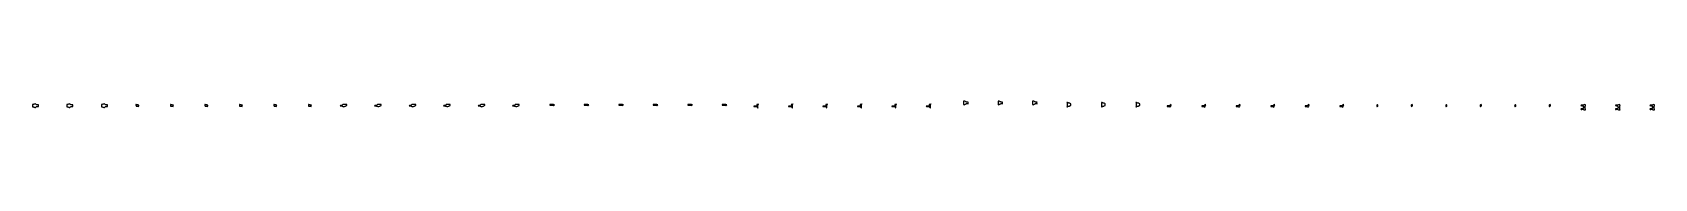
# Model space of a CAD drawing. Extents: x 1000 to 48032, y 843 to 1104.
import ezdxf

# ---------------------------------------------------------------- set-up
doc = ezdxf.new("R2010")
doc.units = 0

msp = doc.modelspace()

# ---------------------------------------------------------------- linework, layer by layer
for points in [[(1000, 1000, 0), (999.5, 967.9, 0), (1000.1, 935.8, 0), (1015.1, 934, 0), (1025.9, 930.9, 0), (1042.3, 926.2, 0), (1054.7, 923, 0), (1068, 919.9, 0), (1085.8, 916.3, 0), (1098.8, 931.8, 0), (1107.5, 938, 0), (1121.1, 944.7, 0), (1131.9, 947.3, 0), (1148.1, 947.4, 0), (1159.7, 946, 0), (1173.7, 943.6, 0), (1171.9, 956, 0), (1170.8, 968.3, 0), (1171.8, 980.6, 0), (1173.6, 993, 0), (1159.6, 990.5, 0), (1148, 989.1, 0), (1131.8, 989.1, 0), (1121, 991.7, 0), (1107.4, 998.3, 0), (1098.6, 1004.5, 0), (1085.6, 1019.9, 0), (1067.8, 1016.2, 0), (1054.5, 1013.1, 0), (1042.1, 1009.8, 0), (1025.7, 1005, 0), (1014.9, 1001.9, 0), (1000, 1000, 0)], [(2000, 1000, 0), (1999.5, 967.9, 0), (2000.1, 935.8, 0), (2015.1, 934, 0), (2025.9, 930.9, 0), (2042.3, 926.2, 0), (2054.7, 923, 0), (2068, 919.9, 0), (2085.8, 916.3, 0), (2098.8, 931.8, 0), (2107.5, 938, 0), (2121.1, 944.7, 0), (2131.9, 947.3, 0), (2148.1, 947.4, 0), (2159.7, 946, 0), (2173.7, 943.6, 0), (2171.9, 956, 0), (2170.8, 968.3, 0), (2171.8, 980.6, 0), (2173.6, 993, 0), (2159.6, 990.5, 0), (2148, 989.1, 0), (2131.8, 989.1, 0), (2121, 991.7, 0), (2107.4, 998.3, 0), (2098.6, 1004.5, 0), (2085.6, 1019.9, 0), (2067.8, 1016.2, 0), (2054.5, 1013.1, 0), (2042.1, 1009.8, 0), (2025.7, 1005, 0), (2014.9, 1001.9, 0), (2000, 1000, 0)], [(3000, 1000, 0), (2999.5, 967.9, 0), (3000.1, 935.8, 0), (3015.1, 934, 0), (3025.9, 930.9, 0), (3042.3, 926.2, 0), (3054.7, 923, 0), (3068, 919.9, 0), (3085.8, 916.3, 0), (3098.8, 931.8, 0), (3107.5, 938, 0), (3121.1, 944.7, 0), (3131.9, 947.3, 0), (3148.1, 947.4, 0), (3159.7, 946, 0), (3173.7, 943.6, 0), (3171.9, 956, 0), (3170.8, 968.3, 0), (3171.8, 980.6, 0), (3173.6, 993, 0), (3159.6, 990.5, 0), (3148, 989.1, 0), (3131.8, 989.1, 0), (3121, 991.7, 0), (3107.4, 998.3, 0), (3098.6, 1004.5, 0), (3085.6, 1019.9, 0), (3067.8, 1016.2, 0), (3054.5, 1013.1, 0), (3042.1, 1009.8, 0), (3025.7, 1005, 0), (3014.9, 1001.9, 0), (3000, 1000, 0)], [(4000, 1000, 0), (4000.8, 985.2, 0), (4002.69623, 970.03019, 0), (4006.84435, 953.75679, 0), (4017.9, 955.1, 0), (4028.8, 955.4, 0), (4040.1, 953.7, 0), (4054.8, 950.3, 0), (4076.40157, 945.44383, 0), (4080.5, 965, 0), (4088.7, 980.4, 0), (4075.5, 982.4, 0), (4065.5, 984.5, 0), (4052.3, 987.9, 0), (4027.2, 994.8, 0), (4011.74533, 998.81227, 0), (4000, 1000, 0)], [(5000, 1000, 0), (5000.8, 985.2, 0), (5002.69623, 970.03019, 0), (5006.84435, 953.75679, 0), (5017.9, 955.1, 0), (5028.8, 955.4, 0), (5040.1, 953.7, 0), (5054.8, 950.3, 0), (5076.40157, 945.44383, 0), (5080.5, 965, 0), (5088.7, 980.4, 0), (5075.5, 982.4, 0), (5065.5, 984.5, 0), (5052.3, 987.9, 0), (5027.2, 994.8, 0), (5011.74533, 998.81227, 0), (5000, 1000, 0)], [(6000, 1000, 0), (6000.8, 985.2, 0), (6002.69623, 970.03019, 0), (6006.84435, 953.75679, 0), (6017.9, 955.1, 0), (6028.8, 955.4, 0), (6040.1, 953.7, 0), (6054.8, 950.3, 0), (6076.40157, 945.44383, 0), (6080.5, 965, 0), (6088.7, 980.4, 0), (6075.5, 982.4, 0), (6065.5, 984.5, 0), (6052.3, 987.9, 0), (6027.2, 994.8, 0), (6011.74533, 998.81227, 0), (6000, 1000, 0)], [(7000, 1000, 0), (7000.8, 985.2, 0), (7002.69623, 970.03019, 0), (7006.84435, 953.75679, 0), (7017.9, 955.1, 0), (7028.8, 955.4, 0), (7040.1, 953.7, 0), (7054.8, 950.3, 0), (7076.40157, 945.44383, 0), (7080.5, 965, 0), (7088.7, 980.4, 0), (7075.5, 982.4, 0), (7065.5, 984.5, 0), (7052.3, 987.9, 0), (7027.2, 994.8, 0), (7011.74533, 998.81227, 0), (7000, 1000, 0)], [(8000, 1000, 0), (8000.8, 985.2, 0), (8002.69623, 970.03019, 0), (8006.84435, 953.75679, 0), (8017.9, 955.1, 0), (8028.8, 955.4, 0), (8040.1, 953.7, 0), (8054.8, 950.3, 0), (8076.40157, 945.44383, 0), (8080.5, 965, 0), (8088.7, 980.4, 0), (8075.5, 982.4, 0), (8065.5, 984.5, 0), (8052.3, 987.9, 0), (8027.2, 994.8, 0), (8011.74533, 998.81227, 0), (8000, 1000, 0)], [(9000, 1000, 0), (9000.8, 985.2, 0), (9002.69623, 970.03019, 0), (9006.84435, 953.75679, 0), (9017.9, 955.1, 0), (9028.8, 955.4, 0), (9040.1, 953.7, 0), (9054.8, 950.3, 0), (9076.40157, 945.44383, 0), (9080.5, 965, 0), (9088.7, 980.4, 0), (9075.5, 982.4, 0), (9065.5, 984.5, 0), (9052.3, 987.9, 0), (9027.2, 994.8, 0), (9011.74533, 998.81227, 0), (9000, 1000, 0)], [(9984.1, 981.5, 0), (9967.2, 977.2, 0), (9952.6, 973.8, 0), (9930.51538, 969.24286, 0), (9919.33548, 964.05219, 0), (9946.8, 961.6, 0), (9959.2, 960, 0), (9978.5, 955.7, 0), (9992.3, 949.9, 0), (10013, 938, 0), (10026.4, 941.1, 0), (10047.78718, 945.61507, 0), (10065.25122, 951.49582, 0), (10076.6, 956.9, 0), (10089.3, 963.8, 0), (10111.5, 974.2, 0), (10112.5, 986.9, 0), (10113.3, 999.3, 0), (10094, 1002.3, 0), (10079.2, 1004.5, 0), (10068, 1005.9, 0), (10052.4, 1007, 0), (10035.75263, 1007, 0), (10018.1, 1004.4, 0), (10000.09528, 1000.41819, 0), (9984.1, 981.5, 0)], [(10984.1, 981.5, 0), (10967.2, 977.2, 0), (10952.6, 973.8, 0), (10930.51538, 969.24286, 0), (10919.33548, 964.05219, 0), (10946.8, 961.6, 0), (10959.2, 960, 0), (10978.5, 955.7, 0), (10992.3, 949.9, 0), (11013, 938, 0), (11026.4, 941.1, 0), (11047.78718, 945.61507, 0), (11065.25122, 951.49582, 0), (11076.6, 956.9, 0), (11089.3, 963.8, 0), (11111.5, 974.2, 0), (11112.5, 986.9, 0), (11113.3, 999.3, 0), (11094, 1002.3, 0), (11079.2, 1004.5, 0), (11068, 1005.9, 0), (11052.4, 1007, 0), (11035.75263, 1007, 0), (11018.1, 1004.4, 0), (11000.09528, 1000.41819, 0), (10984.1, 981.5, 0)], [(11984.1, 981.5, 0), (11967.2, 977.2, 0), (11952.6, 973.8, 0), (11930.51538, 969.24286, 0), (11919.33548, 964.05219, 0), (11946.8, 961.6, 0), (11959.2, 960, 0), (11978.5, 955.7, 0), (11992.3, 949.9, 0), (12013, 938, 0), (12026.4, 941.1, 0), (12047.78718, 945.61507, 0), (12065.25122, 951.49582, 0), (12076.6, 956.9, 0), (12089.3, 963.8, 0), (12111.5, 974.2, 0), (12112.5, 986.9, 0), (12113.3, 999.3, 0), (12094, 1002.3, 0), (12079.2, 1004.5, 0), (12068, 1005.9, 0), (12052.4, 1007, 0), (12035.75263, 1007, 0), (12018.1, 1004.4, 0), (12000.09528, 1000.41819, 0), (11984.1, 981.5, 0)], [(12984.1, 981.5, 0), (12967.2, 977.2, 0), (12952.6, 973.8, 0), (12930.51538, 969.24286, 0), (12919.33548, 964.05219, 0), (12946.8, 961.6, 0), (12959.2, 960, 0), (12978.5, 955.7, 0), (12992.3, 949.9, 0), (13013, 938, 0), (13026.4, 941.1, 0), (13047.78718, 945.61507, 0), (13065.25122, 951.49582, 0), (13076.6, 956.9, 0), (13089.3, 963.8, 0), (13111.5, 974.2, 0), (13112.5, 986.9, 0), (13113.3, 999.3, 0), (13094, 1002.3, 0), (13079.2, 1004.5, 0), (13068, 1005.9, 0), (13052.4, 1007, 0), (13035.75263, 1007, 0), (13018.1, 1004.4, 0), (13000.09528, 1000.41819, 0), (12984.1, 981.5, 0)], [(13984.1, 981.5, 0), (13967.2, 977.2, 0), (13952.6, 973.8, 0), (13930.51538, 969.24286, 0), (13919.33548, 964.05219, 0), (13946.8, 961.6, 0), (13959.2, 960, 0), (13978.5, 955.7, 0), (13992.3, 949.9, 0), (14013, 938, 0), (14026.4, 941.1, 0), (14047.78718, 945.61507, 0), (14065.25122, 951.49582, 0), (14076.6, 956.9, 0), (14089.3, 963.8, 0), (14111.5, 974.2, 0), (14112.5, 986.9, 0), (14113.3, 999.3, 0), (14094, 1002.3, 0), (14079.2, 1004.5, 0), (14068, 1005.9, 0), (14052.4, 1007, 0), (14035.75263, 1007, 0), (14018.1, 1004.4, 0), (14000.09528, 1000.41819, 0), (13984.1, 981.5, 0)], [(14984.1, 981.5, 0), (14967.2, 977.2, 0), (14952.6, 973.8, 0), (14930.51538, 969.24286, 0), (14919.33548, 964.05219, 0), (14946.8, 961.6, 0), (14959.2, 960, 0), (14978.5, 955.7, 0), (14992.3, 949.9, 0), (15013, 938, 0), (15026.4, 941.1, 0), (15047.78718, 945.61507, 0), (15065.25122, 951.49582, 0), (15076.6, 956.9, 0), (15089.3, 963.8, 0), (15111.5, 974.2, 0), (15112.5, 986.9, 0), (15113.3, 999.3, 0), (15094, 1002.3, 0), (15079.2, 1004.5, 0), (15068, 1005.9, 0), (15052.4, 1007, 0), (15035.75263, 1007, 0), (15018.1, 1004.4, 0), (15000.09528, 1000.41819, 0), (14984.1, 981.5, 0)], [(16000, 1000, 0), (16000.8, 982.8, 0), (16030.9, 983.4, 0), (16048.4, 983.5, 0), (16061.6, 983.3, 0), (16071.8, 982.8, 0), (16087.6, 980.6, 0), (16103.1, 975.2, 0), (16135.14549, 988.89032, 0), (16120.9, 994.3, 0), (16104.89706, 999.31787, 0), (16090.9, 1001.6, 0), (16078.5, 1002.6, 0), (16066.8, 1002.9, 0), (16051.1, 1002.6, 0), (16021.3, 1001.4, 0), (16000, 1000, 0)], [(17000, 1000, 0), (17000.8, 982.8, 0), (17030.9, 983.4, 0), (17048.4, 983.5, 0), (17061.6, 983.3, 0), (17071.8, 982.8, 0), (17087.6, 980.6, 0), (17103.1, 975.2, 0), (17135.14549, 988.89032, 0), (17120.9, 994.3, 0), (17104.89706, 999.31787, 0), (17090.9, 1001.6, 0), (17078.5, 1002.6, 0), (17066.8, 1002.9, 0), (17051.1, 1002.6, 0), (17021.3, 1001.4, 0), (17000, 1000, 0)], [(18000, 1000, 0), (18000.8, 982.8, 0), (18030.9, 983.4, 0), (18048.4, 983.5, 0), (18061.6, 983.3, 0), (18071.8, 982.8, 0), (18087.6, 980.6, 0), (18103.1, 975.2, 0), (18135.14549, 988.89032, 0), (18120.9, 994.3, 0), (18104.89706, 999.31787, 0), (18090.9, 1001.6, 0), (18078.5, 1002.6, 0), (18066.8, 1002.9, 0), (18051.1, 1002.6, 0), (18021.3, 1001.4, 0), (18000, 1000, 0)], [(19000, 1000, 0), (19000.8, 982.8, 0), (19030.9, 983.4, 0), (19048.4, 983.5, 0), (19061.6, 983.3, 0), (19071.8, 982.8, 0), (19087.6, 980.6, 0), (19103.1, 975.2, 0), (19135.14549, 988.89032, 0), (19120.9, 994.3, 0), (19104.89706, 999.31787, 0), (19090.9, 1001.6, 0), (19078.5, 1002.6, 0), (19066.8, 1002.9, 0), (19051.1, 1002.6, 0), (19021.3, 1001.4, 0), (19000, 1000, 0)], [(20000, 1000, 0), (20000.8, 982.8, 0), (20030.9, 983.4, 0), (20048.4, 983.5, 0), (20061.6, 983.3, 0), (20071.8, 982.8, 0), (20087.6, 980.6, 0), (20103.1, 975.2, 0), (20135.14549, 988.89032, 0), (20120.9, 994.3, 0), (20104.89706, 999.31787, 0), (20090.9, 1001.6, 0), (20078.5, 1002.6, 0), (20066.8, 1002.9, 0), (20051.1, 1002.6, 0), (20021.3, 1001.4, 0), (20000, 1000, 0)], [(21000, 1000, 0), (21000.8, 982.8, 0), (21030.9, 983.4, 0), (21048.4, 983.5, 0), (21061.6, 983.3, 0), (21071.8, 982.8, 0), (21087.6, 980.6, 0), (21103.1, 975.2, 0), (21135.14549, 988.89032, 0), (21120.9, 994.3, 0), (21104.89706, 999.31787, 0), (21090.9, 1001.6, 0), (21078.5, 1002.6, 0), (21066.8, 1002.9, 0), (21051.1, 1002.6, 0), (21021.3, 1001.4, 0), (21000, 1000, 0)], [(22000, 1000, 0), (22003.396, 985.7085, 0), (22007.7, 973.2, 0), (22008.9, 961.2, 0), (21917.4, 956.1, 0), (21917.6, 940.2, 0), (22003.9, 939.3, 0), (22016.9, 935, 0), (22020.9, 920, 0), (22025.1, 906, 0), (22037.1, 907.6, 0), (22035.4, 927.4, 0), (22034.8, 939, 0), (22035, 958.8, 0), (22036, 973.6, 0), (22038.2, 990.6, 0), (22048.86912, 1023.21128, 0), (22035.2, 1005.4, 0), (22021.7, 1000, 0), (22000, 1000, 0)], [(23000, 1000, 0), (23003.396, 985.7085, 0), (23007.7, 973.2, 0), (23008.9, 961.2, 0), (22917.4, 956.1, 0), (22917.6, 940.2, 0), (23003.9, 939.3, 0), (23016.9, 935, 0), (23020.9, 920, 0), (23025.1, 906, 0), (23037.1, 907.6, 0), (23035.4, 927.4, 0), (23034.8, 939, 0), (23035, 958.8, 0), (23036, 973.6, 0), (23038.2, 990.6, 0), (23048.86912, 1023.21128, 0), (23035.2, 1005.4, 0), (23021.7, 1000, 0), (23000, 1000, 0)], [(24000, 1000, 0), (24003.396, 985.7085, 0), (24007.7, 973.2, 0), (24008.9, 961.2, 0), (23917.4, 956.1, 0), (23917.6, 940.2, 0), (24003.9, 939.3, 0), (24016.9, 935, 0), (24020.9, 920, 0), (24025.1, 906, 0), (24037.1, 907.6, 0), (24035.4, 927.4, 0), (24034.8, 939, 0), (24035, 958.8, 0), (24036, 973.6, 0), (24038.2, 990.6, 0), (24048.86912, 1023.21128, 0), (24035.2, 1005.4, 0), (24021.7, 1000, 0), (24000, 1000, 0)], [(25000, 1000, 0), (25003.396, 985.7085, 0), (25007.7, 973.2, 0), (25008.9, 961.2, 0), (24917.4, 956.1, 0), (24917.6, 940.2, 0), (25003.9, 939.3, 0), (25016.9, 935, 0), (25020.9, 920, 0), (25025.1, 906, 0), (25037.1, 907.6, 0), (25035.4, 927.4, 0), (25034.8, 939, 0), (25035, 958.8, 0), (25036, 973.6, 0), (25038.2, 990.6, 0), (25048.86912, 1023.21128, 0), (25035.2, 1005.4, 0), (25021.7, 1000, 0), (25000, 1000, 0)], [(26000, 1000, 0), (26003.396, 985.7085, 0), (26007.7, 973.2, 0), (26008.9, 961.2, 0), (25917.4, 956.1, 0), (25917.6, 940.2, 0), (26003.9, 939.3, 0), (26016.9, 935, 0), (26020.9, 920, 0), (26025.1, 906, 0), (26037.1, 907.6, 0), (26035.4, 927.4, 0), (26034.8, 939, 0), (26035, 958.8, 0), (26036, 973.6, 0), (26038.2, 990.6, 0), (26048.86912, 1023.21128, 0), (26035.2, 1005.4, 0), (26021.7, 1000, 0), (26000, 1000, 0)], [(27000, 1000, 0), (27003.396, 985.7085, 0), (27007.7, 973.2, 0), (27008.9, 961.2, 0), (26917.4, 956.1, 0), (26917.6, 940.2, 0), (27003.9, 939.3, 0), (27016.9, 935, 0), (27020.9, 920, 0), (27025.1, 906, 0), (27037.1, 907.6, 0), (27035.4, 927.4, 0), (27034.8, 939, 0), (27035, 958.8, 0), (27036, 973.6, 0), (27038.2, 990.6, 0), (27048.86912, 1023.21128, 0), (27035.2, 1005.4, 0), (27021.7, 1000, 0), (27000, 1000, 0)], [(28000, 999.27778, 0), (28012.98, 996.39333, 0), (28030.68846, 1002.29615, 0), (28049.5, 1011, 0), (28061.6, 1017.2, 0), (28073.7, 1023.8, 0), (28085.5, 1029, 0), (28095.9, 1031.3, 0), (28107.1, 1030.6, 0), (28127.5, 1025.5, 0), (28126, 1039.4, 0), (28125, 1049.9, 0), (28126, 1060.6, 0), (28127.5, 1074.5, 0), (28107.1, 1069.4, 0), (28095.9, 1068.7, 0), (28085.5, 1071, 0), (28073.7, 1076.2, 0), (28061.6, 1082.8, 0), (28049.5, 1089, 0), (28030.68846, 1097.70385, 0), (28012.98, 1103.60667, 0), (28000, 1100.72222, 0), (28000, 999.27778, 0)], [(29000, 999.27778, 0), (29012.98, 996.39333, 0), (29030.68846, 1002.29615, 0), (29049.5, 1011, 0), (29061.6, 1017.2, 0), (29073.7, 1023.8, 0), (29085.5, 1029, 0), (29095.9, 1031.3, 0), (29107.1, 1030.6, 0), (29127.5, 1025.5, 0), (29126, 1039.4, 0), (29125, 1049.9, 0), (29126, 1060.6, 0), (29127.5, 1074.5, 0), (29107.1, 1069.4, 0), (29095.9, 1068.7, 0), (29085.5, 1071, 0), (29073.7, 1076.2, 0), (29061.6, 1082.8, 0), (29049.5, 1089, 0), (29030.68846, 1097.70385, 0), (29012.98, 1103.60667, 0), (29000, 1100.72222, 0), (29000, 999.27778, 0)], [(30000, 999.27778, 0), (30012.98, 996.39333, 0), (30030.68846, 1002.29615, 0), (30049.5, 1011, 0), (30061.6, 1017.2, 0), (30073.7, 1023.8, 0), (30085.5, 1029, 0), (30095.9, 1031.3, 0), (30107.1, 1030.6, 0), (30127.5, 1025.5, 0), (30126, 1039.4, 0), (30125, 1049.9, 0), (30126, 1060.6, 0), (30127.5, 1074.5, 0), (30107.1, 1069.4, 0), (30095.9, 1068.7, 0), (30085.5, 1071, 0), (30073.7, 1076.2, 0), (30061.6, 1082.8, 0), (30049.5, 1089, 0), (30030.68846, 1097.70385, 0), (30012.98, 1103.60667, 0), (30000, 1100.72222, 0), (30000, 999.27778, 0)], [(31000, 1000, 0), (30999.6, 987.7, 0), (30999.2, 970.9, 0), (30998.3, 954.6, 0), (30996, 938, 0), (31011.9, 938.1, 0), (31024.6, 946.2, 0), (31035.2, 949.9, 0), (31049.2, 954.2, 0), (31064.7, 958.4, 0), (31076.6, 963.1, 0), (31091.3, 969.8, 0), (31106.1, 977.6, 0), (31104.6, 990, 0), (31103.7, 1000.2, 0), (31106.1, 1022.4, 0), (31091.3, 1030.2, 0), (31076.6, 1036.9, 0), (31064.7, 1041.6, 0), (31049.2, 1045.8, 0), (31035.2, 1050.1, 0), (31024.6, 1053.8, 0), (31011.9, 1061.9, 0), (30996, 1062, 0), (30998.3, 1045.4, 0), (30999.2, 1029.1, 0), (30999.6, 1012.3, 0), (31000, 1000, 0)], [(32000, 1000, 0), (31999.6, 987.7, 0), (31999.2, 970.9, 0), (31998.3, 954.6, 0), (31996, 938, 0), (32011.9, 938.1, 0), (32024.6, 946.2, 0), (32035.2, 949.9, 0), (32049.2, 954.2, 0), (32064.7, 958.4, 0), (32076.6, 963.1, 0), (32091.3, 969.8, 0), (32106.1, 977.6, 0), (32104.6, 990, 0), (32103.7, 1000.2, 0), (32106.1, 1022.4, 0), (32091.3, 1030.2, 0), (32076.6, 1036.9, 0), (32064.7, 1041.6, 0), (32049.2, 1045.8, 0), (32035.2, 1050.1, 0), (32024.6, 1053.8, 0), (32011.9, 1061.9, 0), (31996, 1062, 0), (31998.3, 1045.4, 0), (31999.2, 1029.1, 0), (31999.6, 1012.3, 0), (32000, 1000, 0)], [(33000, 1000, 0), (32999.6, 987.7, 0), (32999.2, 970.9, 0), (32998.3, 954.6, 0), (32996, 938, 0), (33011.9, 938.1, 0), (33024.6, 946.2, 0), (33035.2, 949.9, 0), (33049.2, 954.2, 0), (33064.7, 958.4, 0), (33076.6, 963.1, 0), (33091.3, 969.8, 0), (33106.1, 977.6, 0), (33104.6, 990, 0), (33103.7, 1000.2, 0), (33106.1, 1022.4, 0), (33091.3, 1030.2, 0), (33076.6, 1036.9, 0), (33064.7, 1041.6, 0), (33049.2, 1045.8, 0), (33035.2, 1050.1, 0), (33024.6, 1053.8, 0), (33011.9, 1061.9, 0), (32996, 1062, 0), (32998.3, 1045.4, 0), (32999.2, 1029.1, 0), (32999.6, 1012.3, 0), (33000, 1000, 0)], [(33992.4, 991.5, 0), (33982.2, 980, 0), (33973, 969.4, 0), (33958.8, 962.6, 0), (33904.2, 961.7, 0), (33904.6, 945.7, 0), (33963.4, 944, 0), (33973.1, 934.1, 0), (33991, 929.2, 0), (33999.6, 946.1, 0), (34004, 955.7, 0), (34009.4, 968.8, 0), (34014.02381, 980.96825, 0), (34018.9, 995.8, 0), (34000.45243, 1000.50601, 0), (33992.4, 991.5, 0)], [(34992.4, 991.5, 0), (34982.2, 980, 0), (34973, 969.4, 0), (34958.8, 962.6, 0), (34904.2, 961.7, 0), (34904.6, 945.7, 0), (34963.4, 944, 0), (34973.1, 934.1, 0), (34991, 929.2, 0), (34999.6, 946.1, 0), (35004, 955.7, 0), (35009.4, 968.8, 0), (35014.02381, 980.96825, 0), (35018.9, 995.8, 0), (35000.45243, 1000.50601, 0), (34992.4, 991.5, 0)], [(35992.4, 991.5, 0), (35982.2, 980, 0), (35973, 969.4, 0), (35958.8, 962.6, 0), (35904.2, 961.7, 0), (35904.6, 945.7, 0), (35963.4, 944, 0), (35973.1, 934.1, 0), (35991, 929.2, 0), (35999.6, 946.1, 0), (36004, 955.7, 0), (36009.4, 968.8, 0), (36014.02381, 980.96825, 0), (36018.9, 995.8, 0), (36000.45243, 1000.50601, 0), (35992.4, 991.5, 0)], [(36992.4, 991.5, 0), (36982.2, 980, 0), (36973, 969.4, 0), (36958.8, 962.6, 0), (36904.2, 961.7, 0), (36904.6, 945.7, 0), (36963.4, 944, 0), (36973.1, 934.1, 0), (36991, 929.2, 0), (36999.6, 946.1, 0), (37004, 955.7, 0), (37009.4, 968.8, 0), (37014.02381, 980.96825, 0), (37018.9, 995.8, 0), (37000.45243, 1000.50601, 0), (36992.4, 991.5, 0)], [(37992.4, 991.5, 0), (37982.2, 980, 0), (37973, 969.4, 0), (37958.8, 962.6, 0), (37904.2, 961.7, 0), (37904.6, 945.7, 0), (37963.4, 944, 0), (37973.1, 934.1, 0), (37991, 929.2, 0), (37999.6, 946.1, 0), (38004, 955.7, 0), (38009.4, 968.8, 0), (38014.02381, 980.96825, 0), (38018.9, 995.8, 0), (38000.45243, 1000.50601, 0), (37992.4, 991.5, 0)], [(38992.4, 991.5, 0), (38982.2, 980, 0), (38973, 969.4, 0), (38958.8, 962.6, 0), (38904.2, 961.7, 0), (38904.6, 945.7, 0), (38963.4, 944, 0), (38973.1, 934.1, 0), (38991, 929.2, 0), (38999.6, 946.1, 0), (39004, 955.7, 0), (39009.4, 968.8, 0), (39014.02381, 980.96825, 0), (39018.9, 995.8, 0), (39000.45243, 1000.50601, 0), (38992.4, 991.5, 0)], [(39986.41264, 991.95517, 0), (39976.19472, 979.69366, 0), (39975.91218, 963.3067, 0), (39980.26393, 951.41192, 0), (39988.56716, 937.4382, 0), (39996.71149, 944.49662, 0), (40005.82857, 955.5, 0), (40011.81429, 969.46667, 0), (40010.8699, 984.89159, 0), (40000.71138, 1001.33872, 0), (39986.41264, 991.95517, 0)], [(40986.41264, 991.95517, 0), (40976.19472, 979.69366, 0), (40975.91218, 963.3067, 0), (40980.26393, 951.41192, 0), (40988.56716, 937.4382, 0), (40996.71149, 944.49662, 0), (41005.82857, 955.5, 0), (41011.81429, 969.46667, 0), (41010.8699, 984.89159, 0), (41000.71138, 1001.33872, 0), (40986.41264, 991.95517, 0)], [(41986.41264, 991.95517, 0), (41976.19472, 979.69366, 0), (41975.91218, 963.3067, 0), (41980.26393, 951.41192, 0), (41988.56716, 937.4382, 0), (41996.71149, 944.49662, 0), (42005.82857, 955.5, 0), (42011.81429, 969.46667, 0), (42010.8699, 984.89159, 0), (42000.71138, 1001.33872, 0), (41986.41264, 991.95517, 0)], [(42986.41264, 991.95517, 0), (42976.19472, 979.69366, 0), (42975.91218, 963.3067, 0), (42980.26393, 951.41192, 0), (42988.56716, 937.4382, 0), (42996.71149, 944.49662, 0), (43005.82857, 955.5, 0), (43011.81429, 969.46667, 0), (43010.8699, 984.89159, 0), (43000.71138, 1001.33872, 0), (42986.41264, 991.95517, 0)], [(43986.41264, 991.95517, 0), (43976.19472, 979.69366, 0), (43975.91218, 963.3067, 0), (43980.26393, 951.41192, 0), (43988.56716, 937.4382, 0), (43996.71149, 944.49662, 0), (44005.82857, 955.5, 0), (44011.81429, 969.46667, 0), (44010.8699, 984.89159, 0), (44000.71138, 1001.33872, 0), (43986.41264, 991.95517, 0)], [(44986.41264, 991.95517, 0), (44976.19472, 979.69366, 0), (44975.91218, 963.3067, 0), (44980.26393, 951.41192, 0), (44988.56716, 937.4382, 0), (44996.71149, 944.49662, 0), (45005.82857, 955.5, 0), (45011.81429, 969.46667, 0), (45010.8699, 984.89159, 0), (45000.71138, 1001.33872, 0), (44986.41264, 991.95517, 0)], [(45982.46111, 992.75205, 0), (45969.6, 984.9, 0), (45959.3, 980.7, 0), (45949, 979.2, 0), (45932.7, 980.8, 0), (45921, 983.1, 0), (45901, 987.6, 0), (45897.1, 970.8, 0), (45924, 964.7, 0), (45946.9, 959.6, 0), (45958.7, 957, 0), (45971.2, 949, 0), (45974.8, 930, 0), (45974.8, 913.8, 0), (45972.6, 898.5, 0), (45946.7, 884.3, 0), (45923.8, 879.3, 0), (45896.9, 873.3, 0), (45900.7, 856.5, 0), (45920.7, 860.9, 0), (45932.5, 863.2, 0), (45948.8, 864.7, 0), (45959.1, 863.2, 0), (45969.3, 858.9, 0), (45981.95882, 851.17146, 0), (46000.64217, 843.10812, 0), (46031.9, 850.1, 0), (46027, 871, 0), (46024.8, 885.7, 0), (46024.1, 907.8, 0), (46024.2, 921.8, 0), (46024.2, 935.8, 0), (46024.6, 950.6, 0), (46025.7, 964.2, 0), (46032.2, 993.5, 0), (46001.58475, 1000.80411, 0), (45982.46111, 992.75205, 0)], [(46982.46111, 992.75205, 0), (46969.6, 984.9, 0), (46959.3, 980.7, 0), (46949, 979.2, 0), (46932.7, 980.8, 0), (46921, 983.1, 0), (46901, 987.6, 0), (46897.1, 970.8, 0), (46924, 964.7, 0), (46946.9, 959.6, 0), (46958.7, 957, 0), (46971.2, 949, 0), (46974.8, 930, 0), (46974.8, 913.8, 0), (46972.6, 898.5, 0), (46946.7, 884.3, 0), (46923.8, 879.3, 0), (46896.9, 873.3, 0), (46900.7, 856.5, 0), (46920.7, 860.9, 0), (46932.5, 863.2, 0), (46948.8, 864.7, 0), (46959.1, 863.2, 0), (46969.3, 858.9, 0), (46981.95882, 851.17146, 0), (47000.64217, 843.10812, 0), (47031.9, 850.1, 0), (47027, 871, 0), (47024.8, 885.7, 0), (47024.1, 907.8, 0), (47024.2, 921.8, 0), (47024.2, 935.8, 0), (47024.6, 950.6, 0), (47025.7, 964.2, 0), (47032.2, 993.5, 0), (47001.58475, 1000.80411, 0), (46982.46111, 992.75205, 0)], [(47982.46111, 992.75205, 0), (47969.6, 984.9, 0), (47959.3, 980.7, 0), (47949, 979.2, 0), (47932.7, 980.8, 0), (47921, 983.1, 0), (47901, 987.6, 0), (47897.1, 970.8, 0), (47924, 964.7, 0), (47946.9, 959.6, 0), (47958.7, 957, 0), (47971.2, 949, 0), (47974.8, 930, 0), (47974.8, 913.8, 0), (47972.6, 898.5, 0), (47946.7, 884.3, 0), (47923.8, 879.3, 0), (47896.9, 873.3, 0), (47900.7, 856.5, 0), (47920.7, 860.9, 0), (47932.5, 863.2, 0), (47948.8, 864.7, 0), (47959.1, 863.2, 0), (47969.3, 858.9, 0), (47981.95882, 851.17146, 0), (48000.64217, 843.10812, 0), (48031.9, 850.1, 0), (48027, 871, 0), (48024.8, 885.7, 0), (48024.1, 907.8, 0), (48024.2, 921.8, 0), (48024.2, 935.8, 0), (48024.6, 950.6, 0), (48025.7, 964.2, 0), (48032.2, 993.5, 0), (48001.58475, 1000.80411, 0), (47982.46111, 992.75205, 0)]]:
    msp.add_polyline3d(points)

doc.saveas('drawing.dxf')
